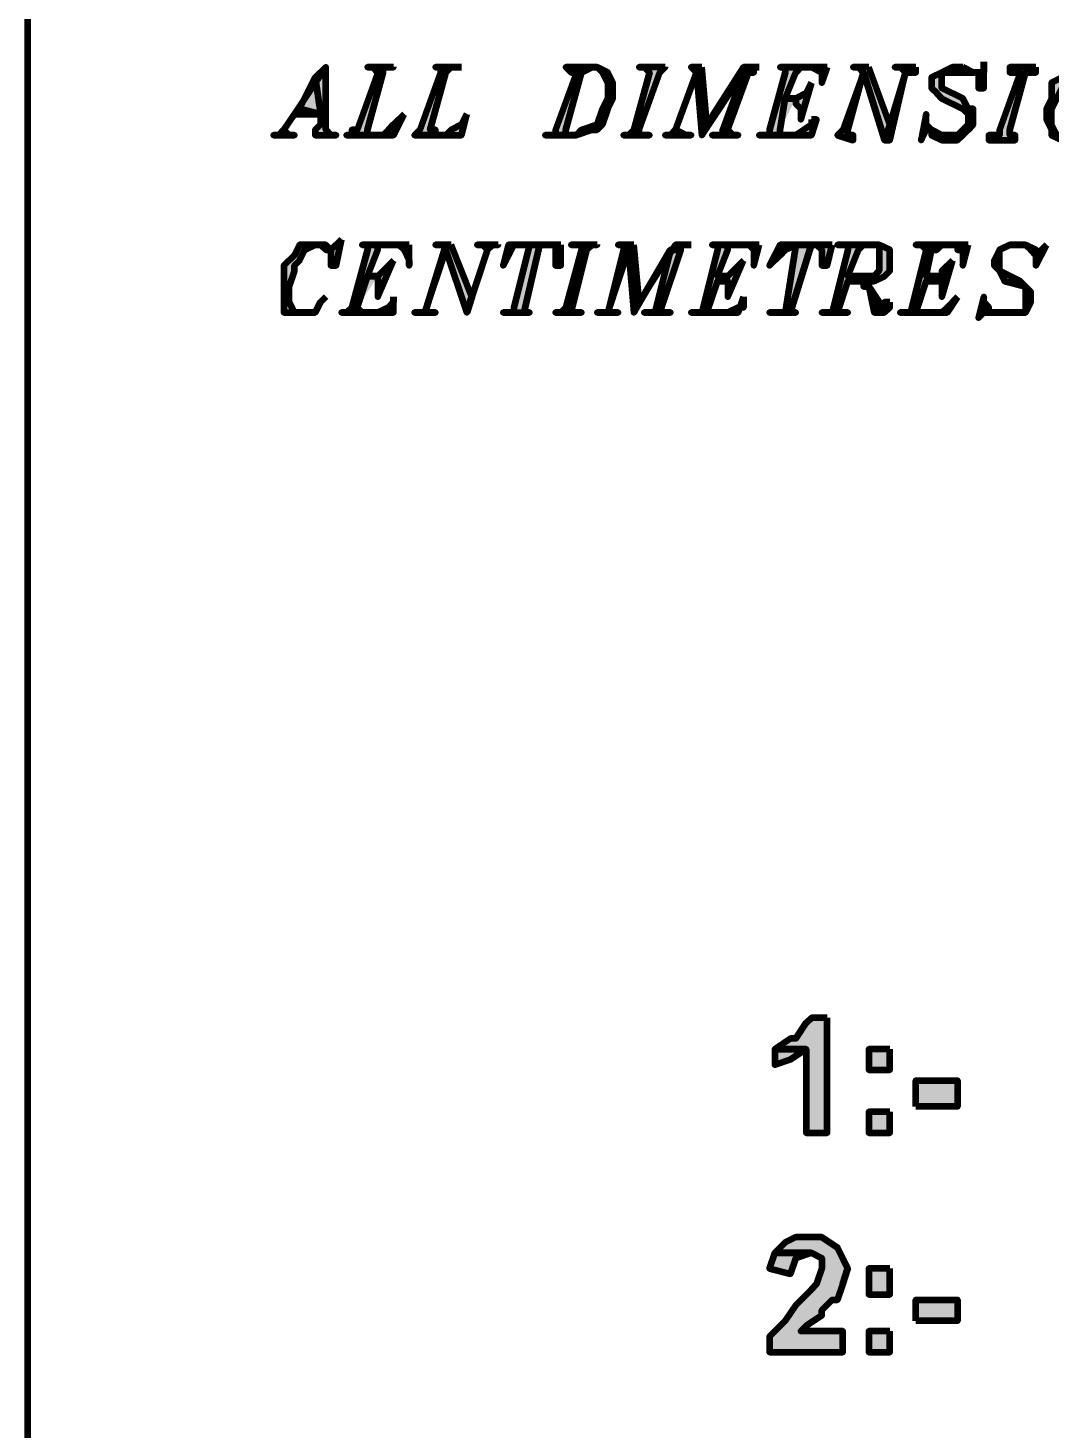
# Model space of a CAD drawing. Header units: inches. Extents: x 16 to 776, y 37 to 575.
# Drawn here: x 220.83 to 253.42, y 178.91 to 223.58 of the extents above; entities that cross this region are included whole.
import ezdxf

# ---------------------------------------------------------------- set-up
doc = ezdxf.new("R2010")
doc.units = ezdxf.units.IN
doc.header["$MEASUREMENT"] = 0
for name, color, linetype, lineweight in [('H', 7, 'CONTINUOUS', 100), ('P', 250, 'CONTINUOUS', 100), ('Text', 250, 'CONTINUOUS', 100)]:
    doc.layers.add(name, color=color, linetype=linetype, lineweight=lineweight)
doc.styles.get("Standard").update_dxf_attribs({"font": 'txt', "width": 0.75})

msp = doc.modelspace()

# ---------------------------------------------------------------- hatches: boundary and pattern name
at = {"layer": 'H', "linetype": 'Continuous'}
for points in [[(251.333, 222.5), (251.333, 222.167), (251.167, 222.167), (251.167, 221.833), (251.167, 221.667), (251.333, 221.667)], [(230.333, 222.333), (229, 220.333), (228.833, 220.167), (228.667, 220.167), (229.333, 220.167), (229.167, 220.167), (229, 220.333), (229.333, 220.833), (230.167, 220.833), (229.5, 221), (230, 222)], [(232.5, 222.333), (231.667, 222.333), (231.833, 222.333), (232, 222.167), (231.333, 220.333), (231.167, 220.333), (231.167, 220.167), (231.667, 220.167), (231.667, 220.333), (232.167, 222.167), (232.167, 222.333)], [(234.667, 222.333), (233.833, 222.333), (234, 222.333), (234, 222.167), (233.333, 220.333), (233.167, 220.167), (233.833, 220.167), (233.833, 220.333), (233.667, 220.333), (234.167, 222.167), (234.333, 222.333), (234.5, 222.333)], [(238, 222.333), (238.167, 222.167), (238.333, 222.167), (237.667, 220.333), (237.667, 220.167), (237.5, 220.167), (238, 220.167), (238, 220.333), (238.5, 222.167), (238.833, 222.333), (239, 222.333)], [(241.167, 222.333), (240.333, 222.333), (240.5, 222.333), (240.667, 222.167), (240.167, 220.333), (240, 220.167), (239.833, 220.167), (240.667, 220.167), (240.5, 220.167), (240.333, 220.167), (240.333, 220.333), (241, 222.167)], [(242.333, 222.333), (242, 222.333), (242.167, 222.167), (242.333, 220.167), (242.5, 220.5)], [(244.167, 222.333), (243.667, 222.333), (242.5, 220.5), (242.333, 220.167), (243.667, 222.167), (243.833, 222.167), (244, 222.167), (244, 222.333)], [(243.833, 222.167), (243.667, 222.167), (243, 220.333), (243, 220.167), (242.833, 220.167), (242.667, 220.167), (243.5, 220.167), (243.333, 220.167), (243.167, 220.333)], [(246.333, 222.333), (244.833, 222.333), (245, 222.333), (245.833, 222.333), (246.167, 222.167), (246.167, 221.833)], [(247.5, 222.167), (246.833, 220.333), (246.667, 220.167), (247.167, 220), (247.167, 220.167), (247, 220.167), (247, 220.333)], [(247.667, 222.333), (247.167, 222.333), (247.333, 222.333), (247.5, 222.167), (248.167, 220), (248.333, 220.5)], [(249.167, 222.333), (248.5, 222.333), (248.667, 222.333), (248.833, 222.167), (248.333, 220.5), (248.167, 220), (248.333, 220), (248.833, 222.167), (249, 222.167), (249.167, 222.167)], [(250.667, 222.333), (250.333, 222.333), (250, 222.167), (249.667, 222), (249.667, 221.667), (249.833, 221.5), (250, 221.333), (250.667, 221), (250.833, 220.833), (250.833, 220.5), (250.667, 220.333), (250.5, 220.167), (250, 220.167), (250, 220), (250.5, 220), (250.667, 220.167), (250.833, 220.333), (251, 220.5), (251, 221), (250.833, 221), (250.667, 221.333), (250, 221.667), (250, 221.833), (250, 222), (250, 222.167), (250.333, 222.167), (250.667, 222.167)], [(253, 222.333), (252.167, 222.333), (252.167, 222.167), (252.333, 222.167), (252.5, 222.167), (251.833, 220.333), (251.833, 220.167), (251.667, 220.167), (251.5, 220.167), (251.5, 220), (252.333, 220), (252.333, 220.167), (252.167, 220.167), (252.167, 220.333), (252.667, 222.167), (253, 222.167)], [(254.667, 222.333), (254.333, 222.333), (254, 222.167), (253.833, 222), (253.5, 221.833), (253.5, 221.333), (253.333, 221), (253.333, 220.667), (253.5, 220.333), (253.5, 220.167), (253.833, 220), (253.833, 220.167), (253.667, 220.167), (253.5, 220.5), (253.5, 221), (253.667, 221.333), (253.833, 221.667), (254, 221.833), (254, 222.167), (254.333, 222.167), (254.5, 222.167)], [(232.833, 220.833), (232.5, 220.5), (232.333, 220.333), (232.167, 220.167), (231.667, 220.167), (231.167, 220.167), (231, 220.167), (232.5, 220.167)], [(234.833, 220.833), (234.667, 220.5), (234.333, 220.333), (234.167, 220.167), (233.833, 220.167), (233.167, 220.167), (234.667, 220.167)], [(249.5, 220.833), (249.333, 220), (249.5, 220.333), (249.667, 220.333), (249.5, 220.5)], [(241.5, 220.333), (241.333, 220.167), (241.167, 220.167), (242, 220.167), (241.833, 220.167)], [(245.833, 220.667), (245.833, 220.5), (245.333, 220.167), (245, 220.167), (244.333, 220.167), (244.167, 220.167), (245.833, 220.167), (246, 220.667)], [(249.667, 220.333), (249.667, 220.167), (250, 220), (250, 220.167)], [(230.833, 216.833), (230.5, 216.5), (230.5, 216.167), (230.5, 216), (230.667, 216)], [(230, 216.667), (229.5, 216.667), (229.333, 216.333), (229, 216), (229, 215.833), (229, 215.333), (229, 215), (229, 214.667), (229, 214.5), (229.5, 214.5), (229.333, 214.5), (229.167, 214.833), (229.167, 215.333), (229.333, 215.833), (229.333, 216), (229.5, 216.167), (229.667, 216.5)], [(230.167, 216.667), (230.333, 216.5), (230.5, 216.5), (230.333, 216.667)], [(233, 216.667), (231.5, 216.667), (232.5, 216.667), (232.667, 216.667), (232.833, 216.5), (233, 216.167), (233, 216)], [(234.167, 216.667), (233.5, 214.5), (233.333, 214.5), (233.167, 214.5), (233.833, 214.5), (233.5, 214.5), (234.167, 216.5)], [(234.333, 216.667), (233.833, 216.667), (234.167, 216.667), (234.167, 216.5), (234.833, 214.5), (235, 215)], [(235.833, 216.667), (235.167, 216.667), (235.333, 216.667), (235.5, 216.5), (235, 215), (234.833, 214.5), (235.5, 216.5), (235.667, 216.667)], [(237.167, 216.667), (236.833, 216.667), (236.333, 214.667), (236.333, 214.5), (236.167, 214.5), (236, 214.5), (236.833, 214.5), (236.667, 214.5)], [(237.833, 216.667), (236.167, 216.667), (236, 216), (236.167, 216.333), (236.333, 216.667), (236.833, 216.667), (237.167, 216.667), (237.5, 216.667)], [(237.833, 216.667), (237.5, 216.667), (237.667, 216.667), (237.667, 216.5), (237.667, 216.333), (237.667, 216), (237.833, 216)], [(239, 216.667), (238.167, 216.667), (238.333, 216.667), (238.5, 216.667), (238.5, 216.5), (238, 214.667), (237.833, 214.5), (237.667, 214.5), (238.5, 214.5), (238.333, 214.5), (238.167, 214.5), (238.667, 216.5), (238.833, 216.667)], [(239.833, 216.5), (239.333, 214.5), (239.167, 214.5), (239, 214.5), (239.667, 214.5), (239.333, 214.5), (240, 216.5)], [(240.167, 216.667), (239.667, 216.667), (239.833, 216.667), (239.833, 216.5), (240, 216.5), (240.167, 214.5), (240.333, 214.833)], [(242, 216.667), (241.5, 216.667), (240.333, 214.833), (240.167, 214.5), (241.333, 216.5), (241.667, 216.5), (241.667, 216.667), (241.833, 216.667)], [(241.667, 216.5), (241.333, 216.5), (240.833, 214.5), (240.667, 214.5), (240.5, 214.5), (241.333, 214.5), (241.167, 214.5), (241, 214.5)], [(242.667, 216.667), (242.833, 216.667), (242.833, 216.5), (242.333, 214.5), (242.167, 214.5), (242, 214.5), (242.667, 214.5), (242.5, 214.5), (242.833, 215.5), (243.167, 215.5), (242.833, 215.667), (243.167, 216.5), (243.167, 216.667), (243.333, 216.667), (243.667, 216.667)], [(244.167, 216.667), (242.667, 216.667), (243.667, 216.667), (243.833, 216.667), (244, 216.5), (244, 216.167), (244, 216)], [(245.833, 216.667), (245.333, 216.667), (245, 214.5), (244.833, 214.5), (244.667, 214.5), (244.5, 214.5), (245.333, 214.5), (245.167, 214.5)], [(246.5, 216.667), (244.833, 216.667), (244.5, 216), (244.833, 216.333), (245, 216.5), (245.333, 216.667), (245.833, 216.667), (246, 216.667)], [(246.5, 216.667), (246, 216.667), (246.167, 216.5), (246.167, 216.167), (246.167, 216), (246.333, 216)], [(246.833, 216.667), (247, 216.667), (247, 216.5), (246.5, 214.5), (246.333, 214.5), (246.167, 214.5), (247, 214.5), (246.833, 214.5), (246.667, 214.5), (247, 215.5), (247.5, 215.5), (247.833, 215.5), (247, 215.667), (247.333, 216.5), (247.5, 216.667), (248, 216.667)], [(248, 216.667), (246.667, 216.667), (246.833, 216.667), (248, 216.667), (248, 216.5), (248, 216.167), (248, 215.833), (247.833, 215.667), (247, 215.667), (247.833, 215.5), (248.167, 215.667), (248.333, 215.833), (248.333, 216.167), (248.333, 216.5)], [(249.333, 216.667), (249.5, 216.5), (249, 214.5), (248.833, 214.5), (249.333, 214.5), (249.167, 214.5), (249.5, 215.5), (249.667, 215.5), (249.5, 215.667), (249.667, 216.5), (249.833, 216.5), (250, 216.667), (250.5, 216.667)], [(250.833, 216.667), (249.167, 216.667), (249.333, 216.667), (250.5, 216.667), (250.5, 216.5), (250.667, 216.5), (250.667, 216.167), (250.667, 216)], [(252.667, 216.667), (252.833, 216.5), (253, 216.333), (253, 216.5)], [(253.333, 216.667), (253, 216.333), (253, 216.167), (253, 216)], [(243.667, 216.167), (243.333, 215.833), (243.167, 215.667), (242.833, 215.667), (243.167, 215.5), (243.167, 215.333), (243.167, 215)], [(250.333, 216.167), (250, 215.833), (250, 215.667), (249.833, 215.667), (249.5, 215.667), (249.667, 215.5), (250, 215.5), (250, 215.333), (250, 215)], [(247.5, 215.5), (247.5, 215.333), (247.667, 215.333), (247.833, 214.5), (248, 214.667), (248, 214.833), (247.667, 215.333)], [(232.5, 215), (232.5, 214.833), (232.333, 214.667), (232, 214.5), (231.667, 214.5), (230.833, 214.5), (232.5, 214.5)], [(243.667, 215), (243.667, 214.667), (243.5, 214.667), (243.167, 214.5), (242.667, 214.5), (242, 214.5), (243.5, 214.5)], [(250.5, 215), (250.167, 214.667), (250, 214.5), (249.667, 214.5), (249.333, 214.5), (248.833, 214.5), (248.667, 214.5), (250.167, 214.5)], [(251.333, 215), (251.167, 214.333), (251.333, 214.5), (251.5, 214.667), (251.333, 214.833)], [(248.333, 214.833), (248.167, 214.833), (248.167, 214.667), (248, 214.667), (247.833, 214.5), (248, 214.5), (248.167, 214.5), (248.333, 214.667)], [(246.333, 192), (245.833, 192), (245.667, 191.833), (245.333, 191.333), (245.167, 191.333), (244.667, 191), (245.667, 191), (245.667, 188.333), (246.333, 188.333)], [(244.667, 191), (244.667, 190.5), (245.167, 190.667), (245.667, 191)], [(248.333, 191), (247.667, 191), (247.667, 190.333), (248.333, 190.333)], [(249.167, 189.167), (249.167, 190), (250.5, 190), (250.5, 189.167)], [(248.333, 189), (247.667, 189), (247.667, 188.333), (248.333, 188.333)], [(245.833, 185), (245.333, 185), (245, 184.833), (244.667, 184.5), (245.833, 184.5), (246.167, 184.333), (246.167, 184), (246, 183.5), (245.833, 183.333), (245.333, 182.833), (245, 182.333), (244.667, 182), (244.5, 181.833), (244.5, 181.333), (246.833, 181.333), (246.833, 182), (245.5, 182), (245.667, 182.167), (246.167, 182.5), (246.167, 182.667), (246.5, 183), (246.667, 183), (246.833, 183.5), (247, 184), (246.833, 184.333), (246.667, 184.667), (246.167, 185)], [(244.667, 184.5), (244.5, 184), (245.167, 183.833), (245.333, 184.333), (245.833, 184.5)], [(248.333, 184), (247.667, 184), (247.667, 183.167), (248.333, 183.167)], [(249.167, 182.333), (249.167, 183), (250.5, 183), (250.5, 182.333)], [(248.333, 182), (247.667, 182), (247.667, 181.333), (248.333, 181.333)]]:
    msp.add_hatch(color=0, dxfattribs=at).paths.add_polyline_path(points)
h = msp.add_hatch(color=0, dxfattribs=at)
edge = h.paths.add_edge_path()
edge.add_line((230.333, 222.333), (230, 222))
edge.add_line((230, 222), (229.5, 221))
edge.add_line((229.5, 221), (230.167, 220.833))
edge.add_line((230.167, 220.833), (230.167, 220.5))
edge.add_line((230.167, 220.5), (230, 220.333))
edge.add_line((230, 220.333), (230, 220.167))
edge.add_line((230, 220.167), (230.667, 220.167))
edge.add_line((230.667, 220.167), (230.5, 220.167))
edge.add_line((230.5, 220.167), (230.333, 220.333))
edge.add_line((230.333, 220.333), (230.333, 220.5))
h = msp.add_hatch(color=0, dxfattribs=at)
edge = h.paths.add_edge_path()
edge.add_line((238, 222.333), (239, 222.333))
edge.add_line((239, 222.333), (239.167, 222.167))
edge.add_line((239.167, 222.167), (239.333, 221.833))
edge.add_line((239.333, 221.833), (239.333, 221.333))
edge.add_line((239.333, 221.333), (239.167, 221))
edge.add_line((239.167, 221), (239, 220.5))
edge.add_line((239, 220.5), (238.5, 220.333))
edge.add_line((238.5, 220.333), (238.333, 220.167))
edge.add_line((238.333, 220.167), (238, 220.167))
edge.add_line((238, 220.167), (237.5, 220.167))
edge.add_line((237.5, 220.167), (237.333, 220.167))
edge.add_line((237.333, 220.167), (238.333, 220.167))
edge.add_line((238.333, 220.167), (238.833, 220.333))
edge.add_line((238.833, 220.333), (239, 220.333))
edge.add_line((239, 220.333), (239.167, 220.5))
edge.add_line((239.167, 220.5), (239.333, 221))
edge.add_line((239.333, 221), (239.5, 221.333))
edge.add_line((239.5, 221.333), (239.5, 221.833))
edge.add_line((239.5, 221.833), (239.333, 222.167))
h = msp.add_hatch(color=0, dxfattribs=at)
edge = h.paths.add_edge_path()
edge.add_line((245, 222.333), (245, 222.167))
edge.add_line((245, 222.167), (244.5, 220.333))
edge.add_line((244.5, 220.333), (244.5, 220.167))
edge.add_line((244.5, 220.167), (244.333, 220.167))
edge.add_line((244.333, 220.167), (245, 220.167))
edge.add_line((245, 220.167), (244.833, 220.167))
edge.add_line((244.833, 220.167), (244.833, 220.333))
edge.add_line((244.833, 220.333), (245.333, 221.333))
edge.add_line((245.333, 221.333), (245, 221.333))
edge.add_line((245, 221.333), (245.333, 222.167))
edge.add_line((245.333, 222.167), (245.5, 222.333))
edge.add_line((245.5, 222.333), (245.833, 222.333))
h = msp.add_hatch(color=0, dxfattribs=at)
edge = h.paths.add_edge_path()
edge.add_line((250.667, 222.333), (250.667, 222.167))
edge.add_line((250.667, 222.167), (251.167, 222.167))
edge.add_line((251.167, 222.167), (251, 222.167))
h = msp.add_hatch(color=0, dxfattribs=at)
edge = h.paths.add_edge_path()
edge.add_line((245.833, 221.833), (245.667, 221.5))
edge.add_line((245.667, 221.5), (245, 221.333))
edge.add_line((245, 221.333), (245.333, 221.333))
edge.add_line((245.333, 221.333), (245.333, 221.167))
edge.add_line((245.333, 221.167), (245.5, 221))
edge.add_line((245.5, 221), (245.5, 220.667))
h = msp.add_hatch(color=0, dxfattribs=at)
edge = h.paths.add_edge_path()
edge.add_line((231.5, 216.667), (231.667, 216.667))
edge.add_line((231.667, 216.667), (231.667, 216.5))
edge.add_line((231.667, 216.5), (231.167, 214.667))
edge.add_line((231.167, 214.667), (231, 214.5))
edge.add_line((231, 214.5), (230.833, 214.5))
edge.add_line((230.833, 214.5), (231.667, 214.5))
edge.add_line((231.667, 214.5), (231.5, 214.5))
edge.add_line((231.5, 214.5), (231.333, 214.667))
edge.add_line((231.333, 214.667), (232, 215.667))
edge.add_line((232, 215.667), (231.667, 215.667))
edge.add_line((231.667, 215.667), (232, 216.5))
edge.add_line((232, 216.5), (232, 216.667))
edge.add_line((232, 216.667), (232.167, 216.667))
edge.add_line((232.167, 216.667), (232.5, 216.667))
h = msp.add_hatch(color=0, dxfattribs=at)
edge = h.paths.add_edge_path()
edge.add_line((251.833, 216.5), (251.667, 216.167))
edge.add_line((251.667, 216.167), (251.667, 216))
edge.add_line((251.667, 216), (251.833, 215.833))
edge.add_line((251.833, 215.833), (252, 215.5))
edge.add_line((252, 215.5), (252.667, 215.333))
edge.add_line((252.667, 215.333), (252.667, 215))
edge.add_line((252.667, 215), (252.667, 214.667))
edge.add_line((252.667, 214.667), (252.667, 214.5))
edge.add_line((252.667, 214.5), (251.833, 214.5))
edge.add_line((251.833, 214.5), (252.167, 214.5))
edge.add_line((252.167, 214.5), (252.667, 214.5))
edge.add_line((252.667, 214.5), (252.833, 214.833))
edge.add_line((252.833, 214.833), (252.833, 215.167))
edge.add_line((252.833, 215.167), (252.667, 215.333))
edge.add_line((252.667, 215.333), (252.5, 215.5))
edge.add_line((252.5, 215.5), (251.833, 215.833))
edge.add_line((251.833, 215.833), (251.833, 216.167))
h = msp.add_hatch(color=0, dxfattribs=at)
edge = h.paths.add_edge_path()
edge.add_line((232.5, 216.167), (232.167, 215.833))
edge.add_line((232.167, 215.833), (231.667, 215.667))
edge.add_line((231.667, 215.667), (232, 215.667))
edge.add_line((232, 215.667), (232, 215.5))
edge.add_line((232, 215.5), (232, 215.333))
edge.add_line((232, 215.333), (232, 215))
h = msp.add_hatch(color=0, dxfattribs=at)
edge = h.paths.add_edge_path()
edge.add_line((251.5, 214.667), (251.333, 214.5))
edge.add_line((251.333, 214.5), (251.833, 214.5))
edge.add_line((251.833, 214.5), (251.5, 214.5))

# ---------------------------------------------------------------- linework, layer by layer
at = {"layer": 'P', "color": 0, "linetype": 'Continuous'}
for points in [[(220.833, 490.833), (413.333, 490.833), (413.333, 96.167), (220.833, 96.167), (220.833, 490.833)], [(251.333, 222.5), (251.333, 222.167), (251.167, 222.167), (251.167, 222.167), (251.167, 221.833), (251.167, 221.667), (251.333, 221.667), (251.333, 222.5)], [(230.333, 222.333), (230.333, 222.333), (229, 220.333), (228.833, 220.167), (228.667, 220.167), (228.667, 220.167), (229.333, 220.167), (229.333, 220.167), (229.167, 220.167), (229, 220.333), (229.333, 220.833), (230.167, 220.833), (229.5, 221), (230, 222), (230.333, 222.333)], [(230.333, 222.333), (230, 222), (230.167, 220.833), (229.5, 221), (230.167, 220.833), (230.167, 220.5), (230, 220.333), (230, 220.167), (230, 220.167), (230, 220.167), (230.667, 220.167), (230.667, 220.167), (230.5, 220.167), (230.333, 220.333), (230.333, 220.5), (230.333, 222.333)], [(232.5, 222.333), (231.667, 222.333), (231.667, 222.333), (231.667, 222.333), (231.833, 222.333), (232, 222.167), (231.333, 220.333), (231.167, 220.333), (231.167, 220.167), (231.667, 220.167), (231.667, 220.333), (231.667, 220.333), (232.167, 222.167), (232.167, 222.333), (232.5, 222.333), (232.5, 222.333)], [(234.667, 222.333), (233.833, 222.333), (233.833, 222.333), (233.833, 222.333), (234, 222.333), (234, 222.167), (233.333, 220.333), (233.333, 220.333), (233.167, 220.167), (233.833, 220.167), (233.833, 220.333), (233.667, 220.333), (234.167, 222.167), (234.333, 222.333), (234.5, 222.333), (234.667, 222.333)], [(239, 222.333), (238, 222.333), (238, 222.333), (238, 222.333), (239, 222.333), (239.167, 222.167), (239.333, 221.833), (239.333, 221.333), (239.167, 221), (239, 220.5), (238.5, 220.333), (238.333, 220.167), (238, 220.167), (237.5, 220.167), (237.333, 220.167), (237.333, 220.167), (238.333, 220.167), (238.833, 220.333), (239, 220.333), (239.167, 220.5), (239.333, 221), (239.5, 221.333), (239.5, 221.833), (239.333, 222.167), (239.333, 222.167), (239, 222.333)], [(238, 222.333), (238.167, 222.167), (238.333, 222.167), (237.667, 220.333), (237.667, 220.167), (237.5, 220.167), (238, 220.167), (238, 220.167), (238, 220.333), (238.5, 222.167), (238.5, 222.167), (238.833, 222.333), (239, 222.333), (238, 222.333)], [(241.167, 222.333), (240.333, 222.333), (240.333, 222.333), (240.5, 222.333), (240.667, 222.167), (240.667, 222.167), (240.167, 220.333), (240, 220.167), (239.833, 220.167), (239.833, 220.167), (239.833, 220.167), (240.667, 220.167), (240.667, 220.167), (240.5, 220.167), (240.333, 220.167), (240.333, 220.333), (241, 222.167), (241, 222.167), (241.167, 222.333), (241.167, 222.333)], [(242.167, 222.167), (241.5, 220.333), (241.333, 220.167), (241.167, 220.167), (241.167, 220.167), (242, 220.167), (242, 220.167), (241.833, 220.167), (241.5, 220.333), (242.167, 222.167), (242.167, 222.167)], [(242.333, 222.333), (242, 222.333), (242, 222.333), (242, 222.333), (242.167, 222.167), (242.167, 222.167), (242.167, 222.167), (242.333, 220.167), (242.5, 220.5), (242.333, 222.333)], [(244.167, 222.333), (243.667, 222.333), (242.5, 220.5), (242.333, 220.167), (242.333, 220.167), (243.667, 222.167), (243.833, 222.167), (244, 222.167), (244, 222.333), (244.167, 222.333)], [(243.833, 222.167), (243.667, 222.167), (243, 220.333), (243, 220.167), (242.833, 220.167), (242.667, 220.167), (242.667, 220.167), (243.5, 220.167), (243.5, 220.167), (243.5, 220.167), (243.333, 220.167), (243.167, 220.333), (243.833, 222.167)], [(245, 222.333), (245, 222.167), (245, 222.167), (244.5, 220.333), (244.5, 220.167), (244.333, 220.167), (245, 220.167), (244.833, 220.167), (244.833, 220.333), (245, 221.333), (245.333, 221.333), (245, 221.333), (245.333, 222.167), (245.333, 222.167), (245.5, 222.333), (245.833, 222.333), (245, 222.333)], [(246.333, 222.333), (244.833, 222.333), (244.833, 222.333), (245, 222.333), (245.833, 222.333), (246.167, 222.167), (246.167, 222.167), (246.167, 221.833), (246.167, 221.833), (246.167, 221.833), (246.333, 222.333)], [(247.5, 222.167), (246.833, 220.333), (246.667, 220.167), (246.667, 220.167), (246.667, 220.167), (247.167, 220), (247.167, 220.167), (247, 220.167), (247, 220.333), (247.5, 222.167)], [(247.667, 222.333), (247.167, 222.333), (247.167, 222.333), (247.333, 222.333), (247.5, 222.167), (247.5, 222.167), (247.5, 222.167), (247.5, 222.167), (248.167, 220), (248.333, 220.5), (247.667, 222.333)], [(249.167, 222.333), (248.5, 222.333), (248.5, 222.333), (248.667, 222.333), (248.833, 222.167), (248.333, 220.5), (248.167, 220), (248.333, 220), (248.833, 222.167), (249, 222.167), (249.167, 222.167), (249.167, 222.333)], [(250.667, 222.333), (250.333, 222.333), (250, 222.167), (249.667, 222), (249.667, 221.667), (249.833, 221.5), (250, 221.333), (250.667, 221), (250.833, 220.833), (250.833, 220.5), (250.667, 220.333), (250.5, 220.167), (250, 220.167), (250, 220), (250.5, 220), (250.667, 220.167), (250.833, 220.333), (251, 220.5), (251, 221), (250.833, 221), (250.667, 221.333), (250, 221.667), (250, 221.833), (250, 222), (250, 222.167), (250.333, 222.167), (250.667, 222.167), (250.667, 222.333)], [(250.667, 222.333), (250.667, 222.167), (251, 222.167), (251.167, 222.167), (251.167, 222.167), (251, 222.167), (250.667, 222.333)], [(253, 222.333), (252.167, 222.333), (252.167, 222.167), (252.167, 222.167), (252.333, 222.167), (252.5, 222.167), (251.833, 220.333), (251.833, 220.167), (251.667, 220.167), (251.5, 220.167), (251.5, 220), (252.333, 220), (252.333, 220.167), (252.167, 220.167), (252.167, 220.167), (252.167, 220.333), (252.667, 222.167), (252.667, 222.167), (253, 222.167), (253, 222.167), (253, 222.333)], [(254.667, 222.333), (254.333, 222.333), (254, 222.167), (253.833, 222), (253.5, 221.833), (253.5, 221.333), (253.333, 221), (253.333, 220.667), (253.5, 220.333), (253.5, 220.167), (253.833, 220), (253.833, 220.167), (253.667, 220.167), (253.5, 220.5), (253.5, 221), (253.667, 221.333), (253.833, 221.667), (254, 221.833), (254, 222.167), (254.333, 222.167), (254.5, 222.167), (254.667, 222.333)], [(245.833, 221.833), (245.667, 221.5), (245.333, 221.333), (245.333, 221.333), (245, 221.333), (245.333, 221.333), (245.333, 221.167), (245.5, 221), (245.5, 220.667), (245.833, 221.833)], [(232.833, 220.833), (232.5, 220.5), (232.333, 220.333), (232.167, 220.167), (231.667, 220.167), (231.167, 220.167), (231, 220.167), (231, 220.167), (232.5, 220.167), (232.833, 220.833)], [(234.833, 220.833), (234.667, 220.5), (234.333, 220.333), (234.167, 220.167), (233.833, 220.167), (233.167, 220.167), (233.167, 220.167), (233.167, 220.167), (234.667, 220.167), (234.833, 220.833)], [(249.5, 220.833), (249.5, 220.833), (249.333, 220), (249.5, 220.333), (249.667, 220.333), (249.667, 220.333), (249.5, 220.5), (249.5, 220.833)], [(245.833, 220.667), (245.833, 220.5), (245.833, 220.5), (245.333, 220.167), (245.333, 220.167), (245, 220.167), (244.333, 220.167), (244.167, 220.167), (244.167, 220.167), (245.833, 220.167), (246, 220.667), (245.833, 220.667)], [(249.667, 220.333), (249.667, 220.333), (249.667, 220.167), (250, 220), (250, 220.167), (249.667, 220.333), (249.667, 220.333)], [(230.833, 216.833), (230.5, 216.5), (230.5, 216.5), (230.5, 216.5), (230.5, 216.167), (230.5, 216), (230.667, 216), (230.833, 216.833)], [(230.167, 216.667), (230, 216.667), (229.5, 216.667), (229.333, 216.333), (229, 216), (229, 215.833), (229, 215.333), (229, 215), (229, 214.667), (229, 214.5), (229.5, 214.5), (229.5, 214.5), (229.333, 214.5), (229.167, 214.833), (229.167, 215.333), (229.333, 215.833), (229.333, 216), (229.5, 216.167), (229.667, 216.5), (230, 216.667), (230.167, 216.667), (230.167, 216.667)], [(230.167, 216.667), (230.167, 216.667), (230.333, 216.5), (230.5, 216.5), (230.5, 216.5), (230.333, 216.667), (230.167, 216.667)], [(231.5, 216.667), (231.667, 216.667), (231.667, 216.5), (231.167, 214.667), (231, 214.5), (230.833, 214.5), (231.667, 214.5), (231.5, 214.5), (231.333, 214.667), (231.667, 215.667), (232, 215.667), (231.667, 215.667), (232, 216.5), (232, 216.667), (232.167, 216.667), (232.5, 216.667), (231.5, 216.667)], [(233, 216.667), (231.5, 216.667), (231.5, 216.667), (231.5, 216.667), (232.5, 216.667), (232.667, 216.667), (232.833, 216.5), (233, 216.167), (233, 216), (233, 216), (233, 216.667)], [(234.167, 216.667), (233.5, 214.5), (233.333, 214.5), (233.167, 214.5), (233.167, 214.5), (233.833, 214.5), (233.833, 214.5), (233.833, 214.5), (233.5, 214.5), (234.167, 216.5), (234.167, 216.667)], [(234.333, 216.667), (233.833, 216.667), (233.833, 216.667), (233.833, 216.667), (234.167, 216.667), (234.167, 216.667), (234.167, 216.5), (234.167, 216.5), (234.833, 214.5), (235, 215), (234.333, 216.667)], [(235.833, 216.667), (235.167, 216.667), (235.167, 216.667), (235.333, 216.667), (235.5, 216.5), (235, 215), (234.833, 214.5), (234.833, 214.5), (235.5, 216.5), (235.667, 216.667), (235.833, 216.667), (235.833, 216.667)], [(237.167, 216.667), (236.833, 216.667), (236.333, 214.667), (236.333, 214.5), (236.167, 214.5), (236, 214.5), (236, 214.5), (236.833, 214.5), (236.833, 214.5), (236.833, 214.5), (236.667, 214.5), (236.667, 214.5), (237.167, 216.667)], [(237.833, 216.667), (236.167, 216.667), (236, 216), (236, 216), (236.167, 216.333), (236.333, 216.667), (236.833, 216.667), (236.833, 216.667), (237.167, 216.667), (237.5, 216.667), (237.833, 216.667)], [(237.833, 216.667), (237.5, 216.667), (237.667, 216.667), (237.667, 216.5), (237.667, 216.333), (237.667, 216), (237.833, 216), (237.833, 216.667)], [(239, 216.667), (238.167, 216.667), (238.167, 216.667), (238.333, 216.667), (238.5, 216.667), (238.5, 216.5), (238, 214.667), (237.833, 214.5), (237.667, 214.5), (237.667, 214.5), (237.667, 214.5), (238.5, 214.5), (238.5, 214.5), (238.333, 214.5), (238.167, 214.5), (238.167, 214.5), (238.667, 216.5), (238.833, 216.667), (239, 216.667), (239, 216.667)], [(239.833, 216.5), (239.333, 214.5), (239.167, 214.5), (239, 214.5), (239, 214.5), (239.667, 214.5), (239.667, 214.5), (239.667, 214.5), (239.333, 214.5), (240, 216.5), (239.833, 216.5)], [(240.167, 216.667), (239.667, 216.667), (239.667, 216.667), (239.833, 216.667), (239.833, 216.667), (239.833, 216.5), (240, 216.5), (240.167, 214.5), (240.333, 214.833), (240.167, 216.667)], [(242, 216.667), (241.5, 216.667), (240.333, 214.833), (240.167, 214.5), (240.167, 214.5), (241.333, 216.5), (241.667, 216.5), (241.667, 216.667), (241.833, 216.667), (242, 216.667)], [(241.667, 216.5), (241.333, 216.5), (240.833, 214.5), (240.667, 214.5), (240.667, 214.5), (240.5, 214.5), (240.5, 214.5), (241.333, 214.5), (241.333, 214.5), (241.167, 214.5), (241, 214.5), (241, 214.5), (241.667, 216.5)], [(242.667, 216.667), (242.833, 216.667), (242.833, 216.5), (242.333, 214.5), (242.167, 214.5), (242, 214.5), (242.667, 214.5), (242.667, 214.5), (242.5, 214.5), (242.833, 215.5), (243.167, 215.5), (242.833, 215.667), (243.167, 216.5), (243.167, 216.667), (243.333, 216.667), (243.667, 216.667), (242.667, 216.667)], [(244.167, 216.667), (242.667, 216.667), (242.667, 216.667), (242.667, 216.667), (243.667, 216.667), (243.833, 216.667), (244, 216.5), (244, 216.167), (244, 216), (244, 216), (244.167, 216.667)], [(245.833, 216.667), (245.333, 216.667), (245, 214.5), (244.833, 214.5), (244.667, 214.5), (244.5, 214.5), (244.5, 214.5), (245.333, 214.5), (245.333, 214.5), (245.333, 214.5), (245.167, 214.5), (245.167, 214.5), (245.833, 216.667)], [(246.5, 216.667), (244.833, 216.667), (244.5, 216), (244.5, 216), (244.833, 216.333), (245, 216.5), (245.333, 216.667), (245.333, 216.667), (245.833, 216.667), (246, 216.667), (246.5, 216.667)], [(246.5, 216.667), (246, 216.667), (246.167, 216.5), (246.167, 216.5), (246.167, 216.167), (246.167, 216), (246.333, 216), (246.5, 216.667)], [(246.833, 216.667), (247, 216.667), (247, 216.5), (246.5, 214.5), (246.333, 214.5), (246.167, 214.5), (246.167, 214.5), (246.167, 214.5), (247, 214.5), (247, 214.5), (246.833, 214.5), (246.667, 214.5), (246.667, 214.5), (247, 215.5), (247.5, 215.5), (247.5, 215.5), (247.833, 215.5), (247, 215.667), (247.333, 216.5), (247.333, 216.5), (247.5, 216.667), (248, 216.667), (246.833, 216.667)], [(248, 216.667), (246.667, 216.667), (246.667, 216.667), (246.833, 216.667), (248, 216.667), (248, 216.5), (248, 216.167), (248, 216.167), (248, 215.833), (247.833, 215.667), (247, 215.667), (247.833, 215.5), (248.167, 215.667), (248.333, 215.833), (248.333, 216.167), (248.333, 216.167), (248.333, 216.5), (248, 216.667)], [(249.333, 216.667), (249.5, 216.5), (249.5, 216.5), (249, 214.5), (248.833, 214.5), (248.833, 214.5), (249.333, 214.5), (249.167, 214.5), (249.167, 214.5), (249.5, 215.5), (249.667, 215.5), (249.5, 215.667), (249.667, 216.5), (249.833, 216.5), (250, 216.667), (250.5, 216.667), (249.333, 216.667)], [(250.833, 216.667), (249.167, 216.667), (249.167, 216.667), (249.333, 216.667), (250.5, 216.667), (250.5, 216.5), (250.667, 216.5), (250.667, 216.167), (250.667, 216), (250.667, 216), (250.833, 216.667)], [(252.667, 216.667), (252.167, 216.667), (251.833, 216.5), (251.667, 216.167), (251.667, 216), (251.833, 215.833), (252, 215.5), (252.667, 215.333), (252.667, 215), (252.667, 214.667), (252.667, 214.5), (252.167, 214.5), (251.833, 214.5), (251.833, 214.5), (252.167, 214.5), (252.667, 214.5), (252.667, 214.5), (252.833, 214.833), (252.833, 215.167), (252.667, 215.333), (252.5, 215.5), (251.833, 215.833), (251.833, 216.167), (251.833, 216.167), (251.833, 216.5), (252.167, 216.667), (252.667, 216.667)], [(252.667, 216.667), (252.667, 216.667), (252.833, 216.5), (253, 216.333), (253, 216.333), (253, 216.5), (252.667, 216.667)], [(253.333, 216.667), (253, 216.333), (253, 216.333), (253, 216.333), (253, 216.167), (253, 216), (253, 216), (253.333, 216.667)], [(232.5, 216.167), (232.167, 215.833), (232, 215.667), (232, 215.667), (231.667, 215.667), (232, 215.667), (232, 215.5), (232, 215.333), (232, 215), (232.5, 216.167)], [(243.667, 216.167), (243.333, 215.833), (243.167, 215.667), (243.167, 215.667), (242.833, 215.667), (243.167, 215.5), (243.167, 215.5), (243.167, 215.333), (243.167, 215), (243.667, 216.167)], [(250.333, 216.167), (250, 215.833), (250, 215.667), (249.833, 215.667), (249.5, 215.667), (249.667, 215.5), (250, 215.5), (250, 215.333), (250, 215), (250.333, 216.167)], [(247.5, 215.5), (247.5, 215.5), (247.5, 215.333), (247.667, 215.333), (247.833, 214.5), (248, 214.667), (248, 214.833), (247.667, 215.333), (247.5, 215.5), (247.5, 215.5)], [(230.333, 215), (230.167, 214.833), (230, 214.5), (229.833, 214.5), (229.5, 214.5), (229.5, 214.5), (229.833, 214.5), (230, 214.5), (230.167, 214.833), (230.333, 215)], [(232.5, 215), (232.5, 214.833), (232.333, 214.667), (232, 214.5), (232, 214.5), (231.667, 214.5), (230.833, 214.5), (230.833, 214.5), (230.833, 214.5), (232.5, 214.5), (232.5, 215)], [(243.667, 215), (243.667, 214.667), (243.5, 214.667), (243.167, 214.5), (243.167, 214.5), (242.667, 214.5), (242, 214.5), (242, 214.5), (242, 214.5), (243.5, 214.5), (243.667, 215)], [(250.5, 215), (250.167, 214.667), (250.167, 214.667), (250, 214.5), (249.667, 214.5), (249.333, 214.5), (248.833, 214.5), (248.667, 214.5), (248.667, 214.5), (250.167, 214.5), (250.5, 215)], [(251.333, 215), (251.333, 215), (251.167, 214.333), (251.333, 214.5), (251.333, 214.5), (251.5, 214.667), (251.333, 214.833), (251.333, 215)], [(248.333, 214.833), (248.167, 214.833), (248.167, 214.833), (248.167, 214.667), (248, 214.667), (247.833, 214.5), (248, 214.5), (248.167, 214.5), (248.333, 214.667), (248.333, 214.833)], [(251.5, 214.667), (251.333, 214.5), (251.5, 214.5), (251.833, 214.5), (251.833, 214.5), (251.5, 214.5), (251.5, 214.667)], [(246.333, 192), (245.833, 192), (245.667, 191.833), (245.333, 191.333), (245.167, 191.333), (244.667, 191), (245.667, 191), (245.667, 188.333), (246.333, 188.333), (246.333, 192)], [(244.667, 191), (244.667, 190.5), (244.667, 190.5), (245.167, 190.667), (245.667, 191), (244.667, 191)], [(248.333, 191), (247.667, 191), (247.667, 190.333), (248.333, 190.333), (248.333, 191)], [(249.167, 189.167), (249.167, 190), (250.5, 190), (250.5, 189.167), (249.167, 189.167)], [(248.333, 189), (247.667, 189), (247.667, 188.333), (248.333, 188.333), (248.333, 189)], [(245.833, 185), (245.333, 185), (245, 184.833), (244.667, 184.5), (245.833, 184.5), (246.167, 184.333), (246.167, 184), (246, 183.5), (245.833, 183.333), (245.333, 182.833), (245.333, 182.833), (245, 182.333), (244.667, 182), (244.5, 181.833), (244.5, 181.333), (246.833, 181.333), (246.833, 182), (245.5, 182), (245.667, 182.167), (245.667, 182.167), (246.167, 182.5), (246.167, 182.667), (246.5, 183), (246.667, 183), (246.833, 183.5), (247, 184), (246.833, 184.333), (246.667, 184.667), (246.167, 185), (245.833, 185)], [(244.667, 184.5), (244.5, 184), (245.167, 183.833), (245.333, 184.333), (245.833, 184.5), (244.667, 184.5)], [(248.333, 184), (247.667, 184), (247.667, 183.167), (248.333, 183.167), (248.333, 184)], [(249.167, 182.333), (249.167, 183), (250.5, 183), (250.5, 182.333), (249.167, 182.333)], [(248.333, 182), (247.667, 182), (247.667, 181.333), (248.333, 181.333), (248.333, 182)]]:
    msp.add_lwpolyline(points, dxfattribs=at)

# ---------------------------------------------------------------- texts
at = {"layer": 'Text', "color": 0, "linetype": 'Continuous', "char_height": 4.16667, "attachment_point": 4}
for insert in [(244.333, 202.333), (246.5, 202.333), (248.5, 202.333)]:
    msp.add_mtext('{\\fCIDFont+ F2|b0|i0|c1|p15;}', dxfattribs=dict(at, insert=insert))

doc.saveas('drawing.dxf')
